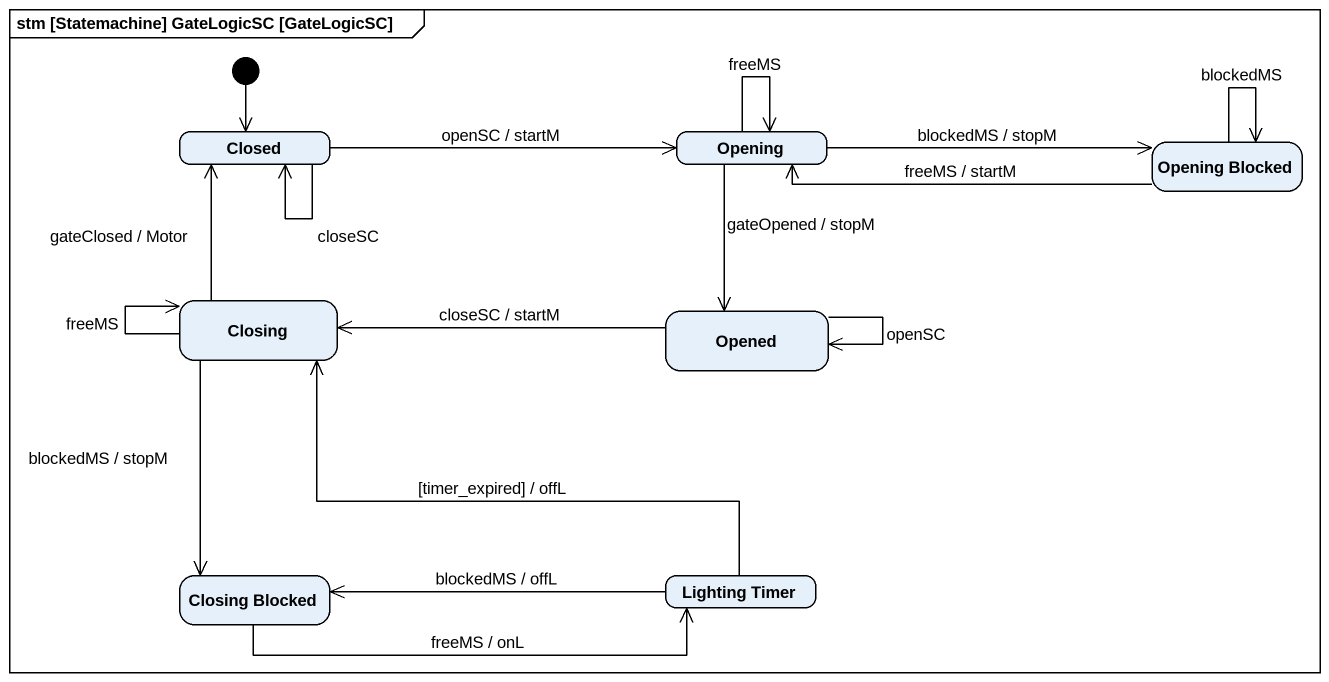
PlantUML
@startuml
mainframe stm [Statemachine] GateLogicSC [GateLogicSC]
hide empty description
state Closed
state Opening
state "Opening Blocked" as Opening_Blocked
state Closing
state Opened
state "Closing Blocked" as Closing_Blocked
state "Lighting Timer" as Lighting_Timer
[*] --> Closed
Closed --> Closed : closeSC
Closed -right-> Opening : openSC / startM
Opening --> Opening : freeMS
Opening -right-> Opening_Blocked : blockedMS / stopM
Opening --> Opened : gateOpened / stopM
Opening_Blocked -left-> Opening : freeMS / startM
Opening_Blocked --> Opening_Blocked : blockedMS
Closing -up-> Closed : gateClosed / Motor
Closing --> Closing : freeMS
Closing --> Closing_Blocked : blockedMS / stopM
Opened -left-> Closing : closeSC / startM
Opened --> Opened : openSC
Closing_Blocked -right-> Lighting_Timer : freeMS / onL
Lighting_Timer -left-> Closing : [timer_expired] / offL
Lighting_Timer -left-> Closing_Blocked : blockedMS / offL
@enduml
